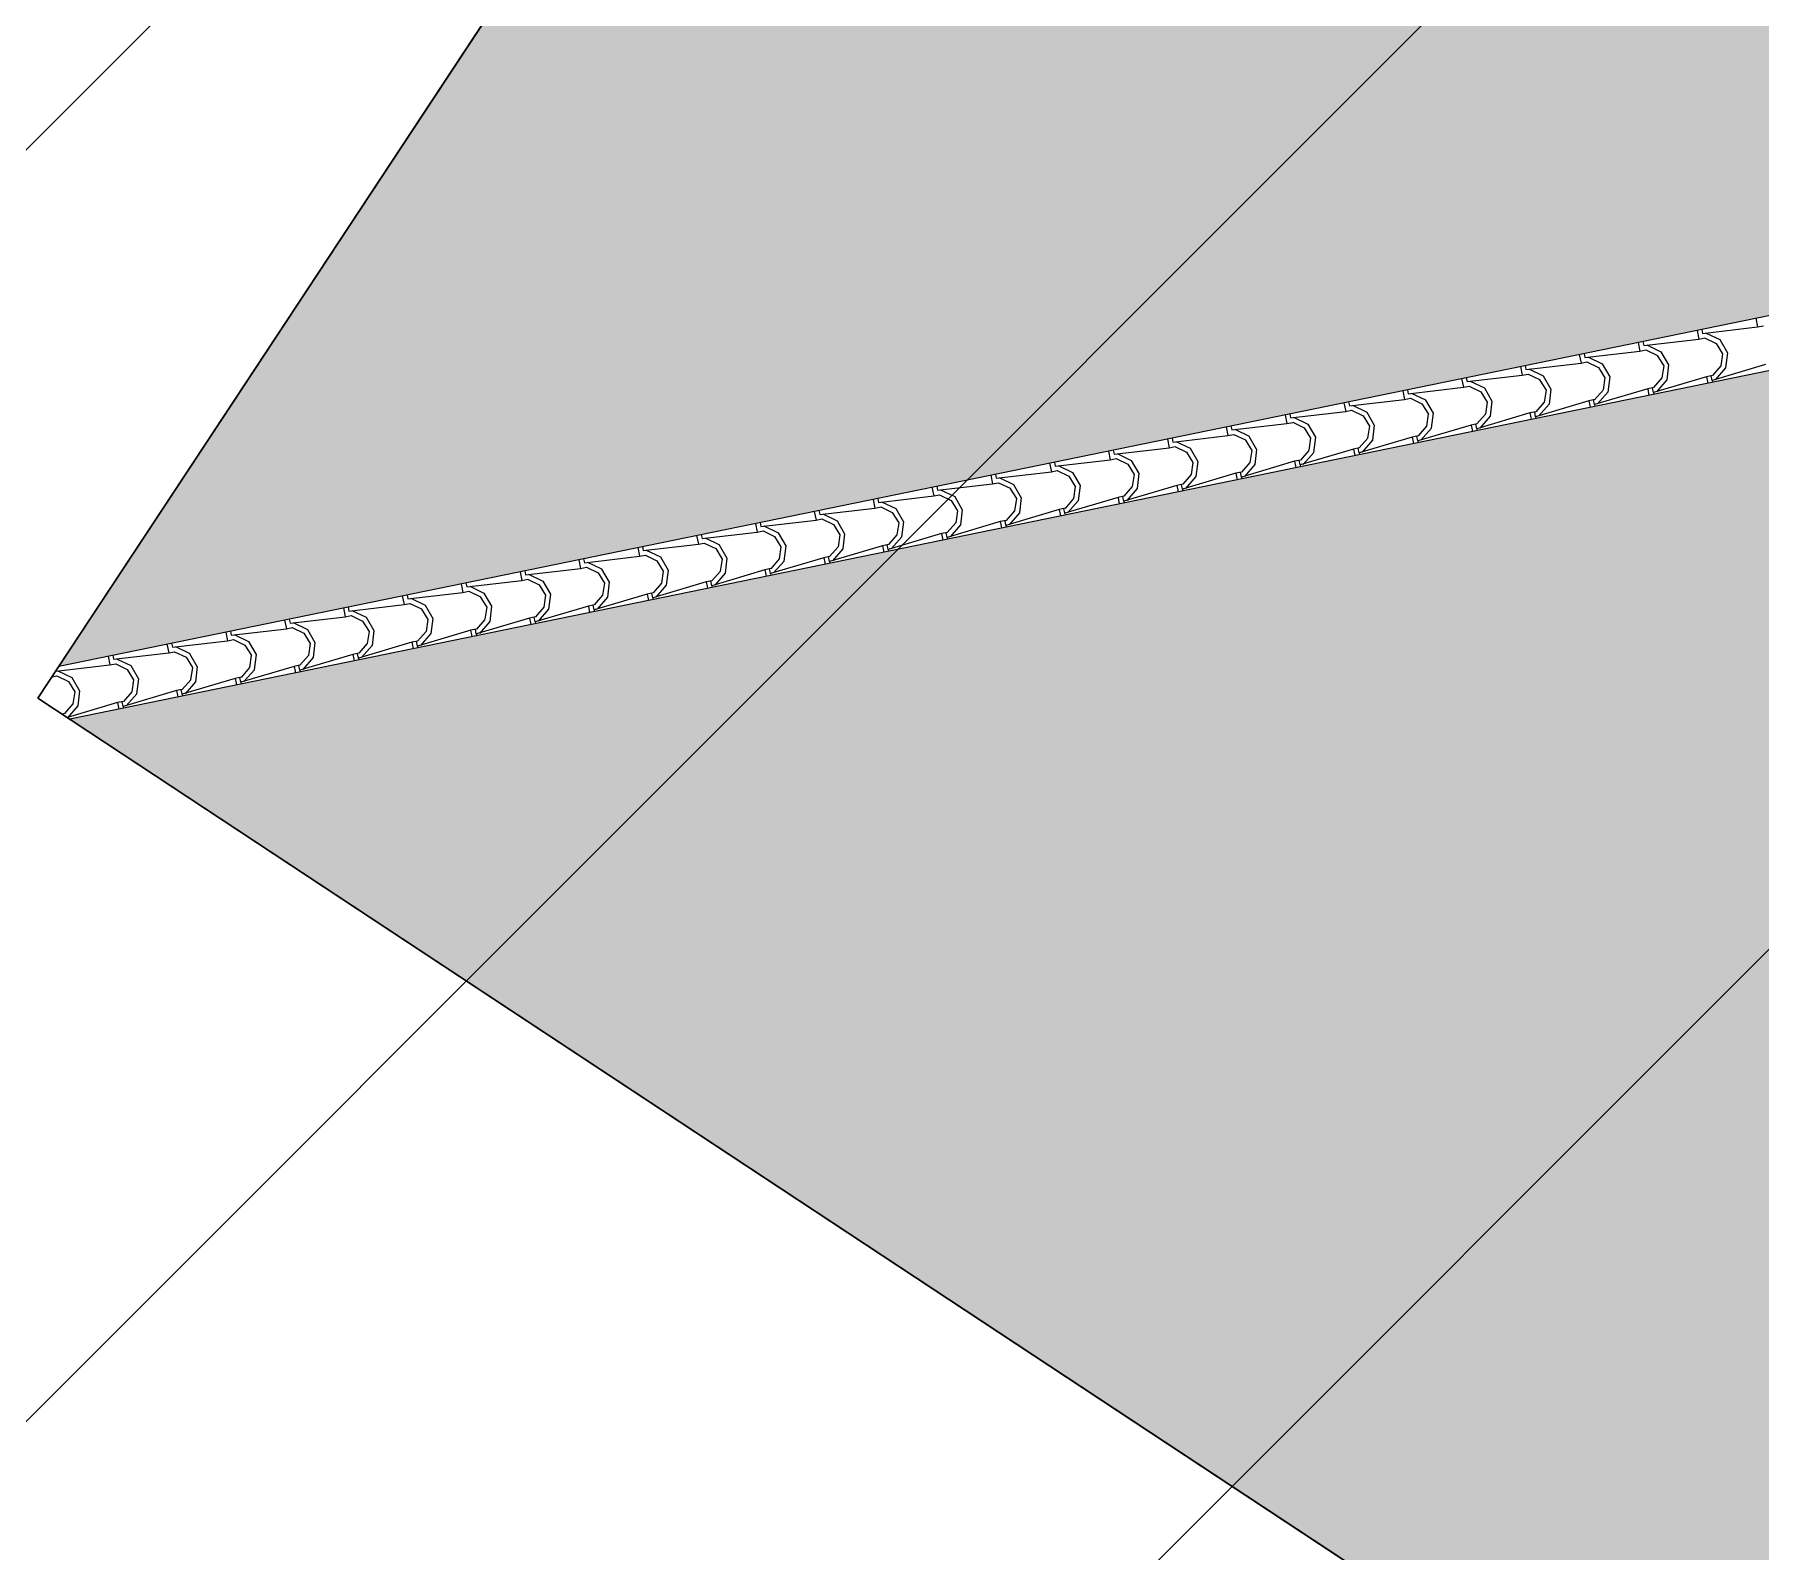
# Model space of a CAD drawing. Header units: millimetres. Extents: x 648844 to 649530, y 1246379 to 1246752.
# Drawn here: x 649063.133 to 649067.934, y 1246555.075 to 1246559.293 of the extents above; entities that cross this region are included whole.
import ezdxf

# ---------------------------------------------------------------- set-up
doc = ezdxf.new("R2010")
doc.units = ezdxf.units.MM
doc.header["$LTSCALE"] = 20
doc.header["$MEASUREMENT"] = 0
doc.layers.get('0').update_dxf_attribs({"linetype": 'CONTINUOUS'})
doc.layers.add('TECHO', color=30, linetype='CONTINUOUS')

# ---------------------------------------------------------------- blocks, each defined once
blk = doc.blocks.new('TEJA45')
at = {"layer": 'TECHO'}
for p, q in [((-0.1915910165105004, 4.238486235740897), (-0.09791931933256848, 4.350000000000019)), ((-0.1042627085960035, 4.306883349536172), (-0.09843609721495739, 4.350000000000559)), ((-0.0899236405116497, 4.309532748100789), (-0.08519737324927235, 4.344979957377539)), ((-0.08566081842469231, 4.350000000000048), (-0.08284375475943051, 4.347182936334786)), ((-0.08520690562188094, 4.344819785472112), (-0.08002669109387028, 4.350000000000122)), ((-0.0852076559721553, 4.269172403094505), (-0.1041128791895432, 4.306982768981751)), ((-0.07560361537717597, 4.278793904563692), (-0.089782529099935, 4.309514941465899)), ((-0.04491001779673809, 4.264601023314423), (-0.07563105469894538, 4.278779937037182)), ((4.973799150320701e-14, 4.278785035879814), (-0.009586078014912403, 4.269198957864852)), ((-0.3097487369831384, 4.120328765138016), (-0.2104962856374399, 4.238486274769556)), ((-0.2224212841525102, 4.188724973102381), (-0.2165133606621836, 4.232443329355096)), ((-0.2104539013465825, 4.238477996649426), (-0.2140209609375816, 4.242045056240421)), ((-0.2104539013465967, 4.238477996649419), (-0.2010012978956937, 4.229025393198516)), ((-0.208081091125905, 4.191376267011851), (-0.2033548238635277, 4.226823476288601)), ((-0.2010012978956794, 4.247930600100329), (-0.2045683574866644, 4.251497659691317)), ((-0.2033644487581583, 4.226662242335838), (-0.1915486944445277, 4.238477996649465)), ((-0.1915486944447764, 4.238477996649426), (-0.2010012978956794, 4.247930600100329)), ((3.552713678800501e-14, 4.260227204326622), (-0.1159182292588099, 4.162855751208912)), ((-0.0474162125070734, 4.250297762661354), (-0.08522657839431957, 4.269202985878742)), ((-0.003757169871668964, 4.256098248815796), (-0.0474755261243871, 4.250190325325473)), ((-0.0094850399793458, 4.269212151439515), (-0.0449322492560924, 4.264485884177141)), ((-0.2033651858509131, 4.1510146718466), (-0.222270409068301, 4.188825037733846)), ((-0.1937600241473518, 4.160637441371289), (-0.2079389378701109, 4.191358478273497)), ((-0.3191588410319568, 4.129773056964062), (-0.3227259006229417, 4.133340116555051)), ((-0.3097062375810467, 4.120320453513152), (-0.3191588410319497, 4.129773056964055)), ((-0.1159181902304027, 4.143950482081731), (-0.2340756998619469, 4.044698030736033)), ((-0.1655739437549784, 4.132140232782604), (-0.2033843096422245, 4.151045455999991)), ((-0.1630664809882632, 4.14644461454392), (-0.1937875178904704, 4.160623528266679)), ((-0.1219155463064112, 4.137939673259112), (-0.1656339025591294, 4.132031749768789)), ((-0.12764152106827, 4.151054700825238), (-0.1630887303450166, 4.146328433562864)), ((-0.1159278668375592, 4.162857169042208), (-0.1277436211511898, 4.151041414728581)), ((-0.09850234030869132, 4.145431642513337), (-0.1159278668375663, 4.162857169042212)), ((-0.1079549437595944, 4.135979039062441), (-0.1159278668375663, 4.14395196214041)), ((-0.4279064574559399, 4.002171294534961), (-0.3286540061102414, 4.120328804166501)), ((-0.3405798597090239, 4.070566596668574), (-0.3346719362186974, 4.114284952921288)), ((-0.3286114444828456, 4.120320453513148), (-0.3321785040738447, 4.123887513104144)), ((-0.328611444482874, 4.120320453513145), (-0.319158841031971, 4.110867850062242)), ((-0.3262385417402598, 4.073219785922014), (-0.3215122744778824, 4.108666995198764)), ((-0.3215219918944356, 4.108504699199564), (-0.3097062375808051, 4.120320453513191)), ((-0.3215227157296638, 4.032856940598695), (-0.3404279389470517, 4.070667306485941)), ((-0.311916432918288, 4.042480978180546), (-0.326095346641047, 4.073202015082753)), ((-0.283731675002862, 4.013982702903839), (-0.3215420408901082, 4.032887926121226)), ((-0.2812229441797882, 4.028288205773407), (-0.3119439810819955, 4.042467119496166)), ((-0.2457980021581534, 4.032897250210837), (-0.2812452114349, 4.028170982948463)), ((-0.2340854099738365, 4.044699625905938), (-0.2459011642874671, 4.032883871592311)), ((-0.2166598834449687, 4.02727409937707), (-0.2340854099738436, 4.044699625905945)), ((-0.5460641779288835, 3.884013823931728), (-0.446811726583185, 4.002171333563268)), ((-0.4587384352657722, 3.952408220232972), (-0.4528305117754456, 3.996126576485686)), ((-0.446768987619123, 4.002162910376885), (-0.450336047210115, 4.005729969967877)), ((-0.4467689876191514, 4.002162910376867), (-0.4373163841682484, 3.992710306925964)), ((-0.4443959923545009, 3.955063304833079), (-0.4396697250921235, 3.990510514109829)), ((-0.437316384168227, 4.011615513827795), (-0.440883443759212, 4.015182573418784)), ((-0.439679535030713, 3.99034715606329), (-0.4278637807170824, 4.002162910376917)), ((-0.4278637807173169, 4.002162910376889), (-0.4373163841682199, 4.011615513827792)), ((-0.2340756608334686, 4.025792761608923), (-0.3522331704650128, 3.926540310263224)), ((-0.2400739227393771, 4.019781097702669), (-0.2837922789920952, 4.013873174212346)), ((-0.2261124868958646, 4.017821495926167), (-0.2340854099738294, 4.025794419004132)), ((-0.4396802456084359, 3.914699209350832), (-0.4585854688258237, 3.952509575238079)), ((-0.4300728416892312, 3.924324514989806), (-0.4442517554119902, 3.955045551892013)), ((-0.5554739273044973, 3.893457970691514), (-0.5590409868954893, 3.89702503028251)), ((-0.5460213238535943, 3.884005367240611), (-0.5554739273044973, 3.893457970691514)), ((-0.3522331314364777, 3.907635041136153), (-0.4703906410680219, 3.808382589790455)), ((-0.401889406250767, 3.895825173025077), (-0.4396997721380131, 3.914730396242465)), ((-0.3993794073712991, 3.910131797002897), (-0.4301004442735064, 3.924310710725656)), ((-0.3582322991741123, 3.901622522145985), (-0.4019506554268304, 3.895714598655662)), ((-0.3639544832466726, 3.91473979959661), (-0.3994016925234192, 3.910013532334236)), ((-0.3522429531101139, 3.926542082769668), (-0.3640587074237445, 3.914726328456041)), ((-0.3348174265812318, 3.909116556240797), (-0.3522429531101139, 3.926542082769679)), ((-0.3442700300321349, 3.899663952789901), (-0.3522429531101068, 3.907636875867869)), ((-0.6642218984016708, 3.765856353328662), (-0.5649694470559723, 3.884013862960202)), ((-0.5768970108217957, 3.83424984380277), (-0.5709890873314691, 3.877968200055484)), ((-0.5649265307554003, 3.884005367240611), (-0.5684935903463995, 3.887572426831607)), ((-0.5649265307554145, 3.884005367240604), (-0.5554739273045115, 3.874552763789701)), ((-0.5625534429686283, 3.836906823745043), (-0.557827175706251, 3.872354033021793)), ((-0.5578370781669904, 3.872189612927016), (-0.5460213238533598, 3.884005367240643)), ((-0.5578377754871866, 3.796541478102924), (-0.5767429987045745, 3.83435184399017)), ((-0.5482292504594071, 3.806168051797403), (-0.5624081641821661, 3.836889088699611)), ((-0.5200471374986506, 3.777667643146319), (-0.5578575033858968, 3.796572866363707)), ((-0.517535870562817, 3.791975388232387), (-0.5482569074650243, 3.806154301955146)), ((-0.4821109643361083, 3.79658234898227), (-0.5175581736128549, 3.791856081719896)), ((-0.4704004962463912, 3.808384539633398), (-0.4822162505600218, 3.796568785319771)), ((-0.4529749697175092, 3.790959013104523), (-0.4704004962463841, 3.808384539633398)), ((-0.7823796188743231, 3.647698882725777), (-0.6831271675286246, 3.765856392357318)), ((-0.6950555863783023, 3.716091467368969), (-0.6891476628879758, 3.759809823621683)), ((-0.6830840738916635, 3.76584782410433), (-0.6866511334826626, 3.769414883695326)), ((-0.6830840738916919, 3.76584782410433), (-0.6736314704407889, 3.756395220653427)), ((-0.6807108935829973, 3.718750342655206), (-0.67598462632062, 3.754197551931956)), ((-0.6736314704407675, 3.775300427555241), (-0.6771985300317596, 3.778867487146229)), ((-0.6759946213032677, 3.754032069790743), (-0.6641788669896371, 3.76584782410437)), ((-0.6641788669898716, 3.765847824104334), (-0.6736314704407746, 3.775300427555237)), ((-0.4703906020396786, 3.789477320663238), (-0.5885481116712228, 3.690224869317539)), ((-0.4763906756079805, 3.783463946589425), (-0.5201090318606987, 3.777556023099102)), ((-0.4624275731684122, 3.781506409653627), (-0.4704004962463841, 3.789479332731595)), ((-0.6759953053659373, 3.678383746855019), (-0.6949005285833252, 3.716194112742265)), ((-0.6663856592299666, 3.688011588605836), (-0.6805645729527257, 3.718732625508043)), ((-0.8012416170279337, 3.64769028096806), (-0.8048086766189329, 3.651257340559059)), ((-0.7917890135770378, 3.657142884418974), (-0.7953560731680227, 3.660709944009962)), ((-0.7823364101261348, 3.647690280968064), (-0.7917890135770378, 3.657142884418967)), ((-0.5885480726426167, 3.671319600190539), (-0.7067055822741608, 3.572067148844841)), ((-0.6382048687465414, 3.659510113267562), (-0.6760152346337875, 3.678415336484949)), ((-0.6356923337535179, 3.673818979461497), (-0.6664133706557251, 3.687997893184257)), ((-0.5945490520418204, 3.665305371032865), (-0.6382674082945385, 3.659397447542542)), ((-0.6002674454250894, 3.678424898367989), (-0.635714654701836, 3.673698631105616)), ((-0.5885580393826686, 3.690226996497127), (-0.6003737936962992, 3.6784112421835)), ((-0.5711325128537865, 3.672801469968253), (-0.5885580393826544, 3.690226996497124)), ((-0.5805851163046825, 3.663348866517349), (-0.5885580393826473, 3.671321789595314)), ((-0.9005373393472667, 3.529541412122548), (-0.8012848880015682, 3.647698921754088)), ((-0.8132141619350435, 3.597933090933367), (-0.8073062384447169, 3.641651447186081)), ((-0.8012416170279621, 3.647690280968053), (-0.7917890135770591, 3.63823767751715)), ((-0.7988683441973592, 3.600593861565365), (-0.7941420769349818, 3.636041070842115)), ((-0.7941521644395451, 3.635874526654469), (-0.7823364101259145, 3.647690280968096)), ((-0.7067055432457181, 3.553161879717699), (-0.8248630528772622, 3.453909428372)), ((-0.794152835244688, 3.560226015607107), (-0.8130580584620759, 3.598036381494353)), ((-0.7845420680001425, 3.569855125413444), (-0.7987209817229015, 3.600576162315651)), ((-0.756362599994425, 3.5413525833888), (-0.7941729658816712, 3.560257806606188)), ((-0.7538487969466843, 3.555662570691752), (-0.7845698338488916, 3.569841484414511)), ((-0.7184239265140562, 3.560267447753709), (-0.7538711357908028, 3.555541180491335)), ((-0.706715582518946, 3.572069453360857), (-0.7185313368325765, 3.56025369904723)), ((-0.6892900559900497, 3.554643926831982), (-0.7067155825189246, 3.572069453360857)), ((-0.6987426594409527, 3.545191323381079), (-0.7067155825189175, 3.553164246459044)), ((-1.018695059820196, 3.411383941519318), (-0.9194426084744975, 3.529541451150859)), ((-0.9313727374915572, 3.479774714499563), (-0.9254648140012307, 3.523493070752277)), ((-0.9193991601642111, 3.529532737831794), (-0.9229662197552102, 3.533099797422789)), ((-0.9193991601642324, 3.529532737831776), (-0.9099465567133294, 3.520080134380873)), ((-0.9170257948113587, 3.482437380478231), (-0.9122995275489814, 3.517884589754981)), ((-0.9099465567133151, 3.538985341282704), (-0.9135136163043072, 3.542552400873692)), ((-0.9123097075758224, 3.517716983518195), (-0.9004939532621918, 3.529532737831822)), ((-0.9004939532624121, 3.529532737831797), (-0.9099465567133151, 3.5389853412827)), ((-0.7127074284747792, 3.547146795476419), (-0.7564257847274973, 3.541238871986096)), ((-0.9123103651234814, 3.442068284359273), (-0.9312155883408693, 3.479878650246519)), ((-0.902698476770702, 3.451698662221872), (-0.9168773904934611, 3.48241969912408)), ((-1.13685278029299, 3.293226470916263), (-1.037600328947292, 3.411383980547804)), ((-1.037556703300481, 3.41137519469552), (-1.04112376289148, 3.414942254286515)), ((-1.03755670330051, 3.411375194695516), (-1.028104099849607, 3.401922591244613)), ((-1.028104099849585, 3.420827798146426), (-1.031671159440577, 3.424394857737422)), ((-1.0304672507121, 3.399559440381921), (-1.018651496398469, 3.411375194695548)), ((-1.018651496398682, 3.41137519469552), (-1.028104099849585, 3.420827798146423)), ((-0.8248630138488267, 3.435004159244855), (-0.9430205234803708, 3.335751707899156)), ((-0.8745203312423371, 3.423195053510049), (-0.9123306971295833, 3.442100276727437)), ((-0.8720052601382022, 3.437506161921242), (-0.9027262970404095, 3.451685075644001)), ((-0.8308658049077238, 3.428988219919979), (-0.8745841611604419, 3.423080296429656)), ((-0.8365804076030514, 3.442109997139426), (-0.872027616879798, 3.437383729877052)), ((-0.8248731256552233, 3.453911910224587), (-0.8366888799688539, 3.44209615591096)), ((-0.807447599126327, 3.436486383695708), (-0.824873125655202, 3.453911910224587)), ((-0.8169002025772301, 3.427033780244813), (-0.8248731256551949, 3.435006703322777)), ((-1.049531313047822, 3.361616338067563), (-1.043623389557496, 3.405334694320278)), ((-1.030467895002218, 3.323910553111343), (-1.049373118219606, 3.361720918998589)), ((-1.035183245425607, 3.3642808993893), (-1.03045697816323, 3.39972810866605)), ((-1.020854885542022, 3.333542199031957), (-1.035033799264781, 3.364263235934164)), ((-0.9430204844519352, 3.316846438772011), (-1.061177994083479, 3.217593987426312)), ((-0.9926780624902349, 3.305037523631288), (-1.030488428377481, 3.323942746848676)), ((-0.9901617233289102, 3.319349753150352), (-1.020882760231117, 3.333528666873111)), ((-0.9547368886924801, 3.323952546525081), (-0.9901840979692267, 3.319226279262708)), ((-0.9430306687915007, 3.335754367088317), (-0.9548464231051312, 3.32393861277469)), ((-0.9256051422625973, 3.318328840559435), (-0.9430306687914722, 3.33575436708831)), ((-0.9350577457135003, 3.308876237108539), (-0.9430306687914651, 3.316849160186504)), ((-1.255010500765792, 3.175069000313204), (-1.155758049420093, 3.293226509944745)), ((-1.167689888604336, 3.243457961633766), (-1.16178196511401, 3.28717631788648)), ((-1.155714246436759, 3.293217651559246), (-1.159281306027758, 3.296784711150242)), ((-1.15571424643678, 3.293217651559239), (-1.146261642985877, 3.283765048108336)), ((-1.153340696040082, 3.24612441829856), (-1.148614428777705, 3.28157162757531)), ((-1.146261642985863, 3.30267025501016), (-1.149828702576848, 3.306237314601148)), ((-1.148624793848377, 3.281401897245647), (-1.136809039534747, 3.293217651559274)), ((-1.136809039534953, 3.29321765155925), (-1.146261642985856, 3.302670255010153)), ((-0.9490241813424802, 3.310829644363299), (-0.9927425375951984, 3.304921720872976)), ((-1.148625424880983, 3.205752821863452), (-1.167530648098371, 3.243563187750699)), ((-1.139011294312198, 3.215385735839561), (-1.153190208034957, 3.246106772741769)), ((-1.061188211927778, 3.217596823952046), (-1.073003966241409, 3.205781069638419)), ((-1.043762685398868, 3.200171297423161), (-1.06118821192775, 3.217596823952043)), ((-1.373168221238593, 3.056911529710149), (-1.273915769892895, 3.17506903934169)), ((-1.285848464160601, 3.125299585201766), (-1.279940540670275, 3.169017941454481)), ((-1.273871789573029, 3.175060108422976), (-1.277438849164021, 3.178627168013964)), ((-1.27387178957305, 3.175060108422965), (-1.264419186122147, 3.165607504972062)), ((-1.264419186122126, 3.184512711873882), (-1.267986245713111, 3.188079771464871)), ((-1.266782336984654, 3.163244354109374), (-1.254966582671024, 3.175060108423001)), ((-1.254966582671223, 3.175060108422976), (-1.264419186122126, 3.184512711873879)), ((-1.061177955054994, 3.198688718299206), (-1.179335464686538, 3.099436266953507)), ((-1.110835793738126, 3.186879993752527), (-1.148646159625372, 3.205785216969915)), ((-1.108318186520428, 3.201193344379842), (-1.139039223422635, 3.215372258102601)), ((-1.067182557776327, 3.192671068806732), (-1.110900914029045, 3.186763145316409)), ((-1.072893369780999, 3.205795095910862), (-1.108340579057746, 3.201068828648488)), ((-1.053215288849771, 3.190718693972261), (-1.061188211927742, 3.19869161705023)), ((-1.266782954759748, 3.087595090615572), (-1.285688177977136, 3.125405456502818)), ((-1.271498146654451, 3.127967937208719), (-1.266771879392074, 3.16341514648547)), ((-1.257167703082374, 3.097229272647162), (-1.271346616805133, 3.127950309549369)), ((-1.179335425658017, 3.080530997826433), (-1.297492935289561, 2.981278546480734)), ((-1.228993524985995, 3.068722463873762), (-1.266803890873241, 3.08762768709115)), ((-1.226474649713587, 3.083036935610096), (-1.257195686615795, 3.097215849332855)), ((-1.185340934209286, 3.074512493250293), (-1.229059290462004, 3.06860456975997)), ((-1.19104985087089, 3.087637645296461), (-1.226497060147636, 3.082911378034087)), ((-1.179345755064055, 3.099439280815776), (-1.191161509377686, 3.087623526502149)), ((-1.161920228535138, 3.082013754286891), (-1.179345755064013, 3.099439280815766)), ((-1.171372831986041, 3.072561150835991), (-1.179345755064013, 3.08053407391396)), ((-1.491325941711231, 2.938754059107264), (-1.392073490365533, 3.056911568738805)), ((-1.404007039717101, 3.007141208767965), (-1.398099116226774, 3.05085956502068)), ((-1.392029332709299, 3.056902565286702), (-1.395596392300298, 3.060469624877697)), ((-1.39202933270932, 3.056902565286691), (-1.382576729258417, 3.047449961835788)), ((-1.389655597268458, 3.009811456121579), (-1.384929330006081, 3.045258665398329)), ((-1.382576729258403, 3.066355168737612), (-1.386143788849395, 3.069922228328608)), ((-1.384939880120932, 3.0450868109731), (-1.373124125807301, 3.056902565286727)), ((-1.3731241258075, 3.056902565286705), (-1.382576729258403, 3.066355168737608)), ((-1.384940484638499, 2.969437359367674), (-1.403845707855886, 3.007247725254921)), ((-1.375324111853324, 2.979072809456422), (-1.389503025576083, 3.00979384635863)), ((-1.344631112904288, 2.964880526839199), (-1.375352149806496, 2.979059440561958)), ((-1.297503298200333, 2.981281737679506), (-1.309319052513963, 2.969465983365879)), ((-1.280077771671415, 2.96385621115062), (-1.29750329820029, 2.981281737679495)), ((-1.609483662184033, 2.820596588504205), (-1.510231210838334, 2.938754098135746)), ((-1.522165615273849, 2.888982832332363), (-1.516257691783522, 2.932701188585078)), ((-1.510186875845577, 2.938745022150432), (-1.513753935436576, 2.942312081741427)), ((-1.510186875845605, 2.938745022150421), (-1.500734272394702, 2.929292418699518)), ((-1.500734272394673, 2.948197625601342), (-1.504301331985666, 2.95176468519233)), ((-1.503097423257209, 2.926929267836826), (-1.491281668943579, 2.938745022150453)), ((-1.49128166894377, 2.938745022150432), (-1.500734272394673, 2.948197625601335)), ((-1.297492896261112, 2.962373277353592), (-1.415650405892656, 2.863120826007894)), ((-1.347151256233893, 2.950564933994997), (-1.384961622121139, 2.969470157212385)), ((-1.303499310642231, 2.956353917693853), (-1.347217666894949, 2.95044599420353)), ((-1.309206331958961, 2.969480194682298), (-1.344653541235708, 2.964753927419924)), ((-1.289530375122318, 2.954403607699724), (-1.297503298200283, 2.962376530777686)), ((-1.503098014517263, 2.851279628119784), (-1.522003237734651, 2.88908999400703)), ((-1.507813047882699, 2.891654975032647), (-1.503086780620322, 2.927102184309398)), ((-1.493480520623876, 2.860916346264851), (-1.507659434346635, 2.891637383167058)), ((-1.618891815530944, 2.830040082465064), (-1.622458875121929, 2.833607142056053)), ((-1.415650366864142, 2.844215556880823), (-1.533807876495686, 2.744963105535124)), ((-1.465308987481798, 2.832407404116246), (-1.503119353369044, 2.851312627333634)), ((-1.462787576094982, 2.846724118068312), (-1.493508612997189, 2.860903031791072)), ((-1.42165768707698, 2.838195342137173), (-1.465376043329698, 2.83228741864685)), ((-1.427362813048838, 2.8513227440679), (-1.462810022325584, 2.846596476805527)), ((-1.41566084133661, 2.863124194543236), (-1.427476595650241, 2.851308440229609)), ((-1.398235314807685, 2.845698668014347), (-1.41566084133656, 2.863124194543225)), ((-1.407687918258588, 2.836246064563447), (-1.41566084133656, 2.844218987641415)), ((-1.727641382656969, 2.702439117900973), (-1.628388931311271, 2.820596627532513)), ((-1.640324190830356, 2.770824455898556), (-1.634416267340029, 2.81454281215127)), ((-1.628344418981847, 2.820587479014158), (-1.631911478572839, 2.82415453860515)), ((-1.628344418981868, 2.820587479014147), (-1.618891815530965, 2.811134875563244)), ((-1.625970498497189, 2.773498493941911), (-1.621244231234812, 2.808945703218662)), ((-1.621254966393487, 2.808771724700552), (-1.609439212079856, 2.820587479014179)), ((-1.609439212080048, 2.820587479014161), (-1.618891815530951, 2.830040082465064)), ((-1.621255544396, 2.733121896871847), (-1.640160767613388, 2.770932262759093)), ((-1.611636929394813, 2.742759883074104), (-1.625815843117572, 2.773480919976311)), ((-1.580944039285683, 2.728567709297419), (-1.61166507618789, 2.742746623020178)), ((-1.533818384472887, 2.744966651406965), (-1.545634138786518, 2.733150897093338)), ((-1.516392857943956, 2.727541124878073), (-1.533818384472831, 2.744966651406948)), ((-1.845799103129757, 2.584281647297914), (-1.746546651784058, 2.702439156929454)), ((-1.758482766386621, 2.652666079466556), (-1.752574842896294, 2.696384435719271)), ((-1.74650196211811, 2.702429935877895), (-1.750069021709102, 2.70599699546889)), ((-1.746501962118138, 2.702429935877877), (-1.737049358667235, 2.692977332426974)), ((-1.744127949111437, 2.655342012852969), (-1.73940168184906, 2.69078922212972)), ((-1.737049358667214, 2.711882539328798), (-1.740616418258206, 2.715449598919786)), ((-1.739412509529764, 2.690614181564278), (-1.727596755216133, 2.702429935877905)), ((-1.727596755216311, 2.702429935877895), (-1.737049358667214, 2.711882539328798)), ((-1.533807837467243, 2.726057836407978), (-1.651965347098788, 2.62680538506228)), ((-1.583466718729717, 2.714249874237503), (-1.621277084616963, 2.73315509745489)), ((-1.539816063509036, 2.720036766580851), (-1.583534419761754, 2.714128843090528)), ((-1.545519294137819, 2.733165293453617), (-1.580966503414565, 2.728439026191243)), ((-1.525845461394859, 2.718088521427173), (-1.533818384472831, 2.726061444505142)), ((-1.739413074274765, 2.61496416562397), (-1.758318297492153, 2.652774531511216)), ((-1.729793338165379, 2.624603419882536), (-1.743972251888138, 2.655324456784744)), ((-1.855206901803498, 2.593724996192527), (-1.85877396139449, 2.597292055783516)), ((-1.845754298352588, 2.584272392741617), (-1.855206901803491, 2.59372499619252)), ((-1.651965308070309, 2.607900115935173), (-1.770122817701854, 2.508647664589475)), ((-1.701624449977587, 2.596092344358734), (-1.739434815864833, 2.614997567576122)), ((-1.699100502478018, 2.610411300527293), (-1.729821539380225, 2.624590214250052)), ((-1.657974439943793, 2.601878191024166), (-1.701692796196511, 2.595970267533843)), ((-1.6636757752268, 2.615007842839329), (-1.699122984503546, 2.610281575576956)), ((-1.651975927609165, 2.626809108270695), (-1.663791681922795, 2.614993353957068)), ((-1.634550401080226, 2.609383581741803), (-1.651975927609101, 2.626809108270681)), ((-1.644003004531122, 2.599930978290903), (-1.651975927609094, 2.607903901368879)), ((-1.963956823602409, 2.466124176695029), (-1.86470437225671, 2.58428168632657)), ((-1.876641341943376, 2.53450770303095), (-1.87073341845305, 2.578226059283665)), ((-1.864659505254387, 2.584272392741614), (-1.868226564845386, 2.587839452332609)), ((-1.864659505254409, 2.584272392741603), (-1.855206901803506, 2.5748197892907)), ((-1.86228539972555, 2.537185531764937), (-1.857559132463173, 2.572632741041687)), ((-1.857570052666041, 2.572456638428005), (-1.845754298352411, 2.584272392741632)), ((-1.857570604153551, 2.496806434376108), (-1.876475827370939, 2.534616800263354)), ((-1.847949746935555, 2.506446956690137), (-1.862128660658314, 2.537167993592345)), ((-1.81978218122547, 2.477934814479969), (-1.857592547112716, 2.496840037697357)), ((-1.817256965670367, 2.49225489175716), (-1.847978002572574, 2.506433805479919)), ((-1.781832256315774, 2.496850392225053), (-1.81727946559252, 2.492124124962679)), ((-1.770133470745442, 2.508651565134425), (-1.781949225059073, 2.496835810820798)), ((-1.752707944216503, 2.491226038605529), (-1.770133470745385, 2.508651565134411)), ((-2.082114544075353, 2.347966706091803), (-1.982862092729654, 2.466124215723344)), ((-1.994799917499641, 2.416349326598954), (-1.988891994009315, 2.460067682851669)), ((-1.982817048390658, 2.466114849605344), (-1.986384107981657, 2.469681909196343)), ((-1.982817048390686, 2.466114849605333), (-1.973364444939783, 2.45666224615443)), ((-1.980442850339919, 2.419029050675103), (-1.975716583077542, 2.454476259951853)), ((-1.973364444939762, 2.47556745305625), (-1.976931504530747, 2.479134512647239)), ((-1.975727595802319, 2.454299095291731), (-1.963911841488688, 2.466114849605358)), ((-1.963911841488859, 2.46611484960534), (-1.973364444939762, 2.475567453056243)), ((-1.770122778673361, 2.489742395462365), (-1.888280288304905, 2.390489944116666)), ((-1.776132816376737, 2.483719615467727), (-1.819851172629456, 2.477811691977404)), ((-1.762160547667406, 2.481773435154633), (-1.770133470745371, 2.489746358232598)), ((-1.975728134032288, 2.378648703128178), (-1.994633357249675, 2.416459069015424)), ((-1.966106155705724, 2.388290493497742), (-1.980285069428483, 2.419011530399949)), ((-2.091521988076039, 2.357409909919983), (-2.095089047667024, 2.360976969510965)), ((-2.082069384625136, 2.347957306469073), (-2.091521988076039, 2.357409909919976)), ((-1.888280249276434, 2.37158467498956), (-2.006437758907978, 2.272332223643861)), ((-1.937939912473368, 2.359777284601215), (-1.975750278360614, 2.378682507818603)), ((-1.935413428861061, 2.374098482986273), (-1.966134465763268, 2.388277396709032)), ((-1.894291192810599, 2.365561039911164), (-1.938009549063317, 2.359653116420841)), ((-1.899988737404293, 2.378692941610829), (-1.935435946681039, 2.373966674348456)), ((-1.888291013881719, 2.390494021998155), (-1.90010676819535, 2.378678267684528)), ((-1.870865487352773, 2.373068495469258), (-1.888291013881648, 2.390494021998133)), ((-1.880318090803677, 2.363615892018363), (-1.888291013881641, 2.371588815096327)), ((-2.200272264548296, 2.229809235488567), (-2.101019813202598, 2.347966745120107)), ((-2.112958493056141, 2.29819095016515), (-2.107050569565814, 2.341909306417865)), ((-2.100974591526935, 2.347957306469077), (-2.104541651117927, 2.351524366060072)), ((-2.100974591526956, 2.347957306469056), (-2.091521988076053, 2.338504703018152)), ((-2.098600300954161, 2.300872569586161), (-2.093874033691783, 2.336319778862912)), ((-2.093885138938596, 2.336141552155457), (-2.082069384624965, 2.347957306469084)), ((-2.093885663911045, 2.260490971880294), (-2.112790887128433, 2.298301337767541)), ((-2.084262564476674, 2.270134030307005), (-2.098441478199433, 2.300855067209213)), ((-2.056097643721252, 2.24161975472245), (-2.093908009608498, 2.260524977939838)), ((-2.053569892051748, 2.25594207421538), (-2.084290928953955, 2.270120987938139)), ((-2.018145218494176, 2.260535490996432), (-2.053592427770923, 2.255809223734058)), ((-2.006448557017997, 2.272336478861885), (-2.018264311331627, 2.260520724548257)), ((-1.989023030489044, 2.254910952332985), (-2.006448557017926, 2.272336478861867)), ((-2.318429985020934, 2.111651764885686), (-2.219177533675236, 2.229809274517226)), ((-2.231117068612647, 2.180032573731356), (-2.225209145122321, 2.223750929984071)), ((-2.219132134663198, 2.229799763332796), (-2.222699194254197, 2.233366822923792)), ((-2.219132134663234, 2.229799763332785), (-2.209679531212331, 2.220347159881882)), ((-2.216757751568522, 2.182716088496324), (-2.212031484306145, 2.218163297773074)), ((-2.209679531212309, 2.239252366783706), (-2.213246590803301, 2.242819426374698)), ((-2.212042682074873, 2.217984009019183), (-2.200226927761243, 2.22979976333281)), ((-2.200226927761406, 2.2297997633328), (-2.209679531212309, 2.239252366783703)), ((-2.006437719879585, 2.25342695451668), (-2.124595229511129, 2.154174503170982)), ((-2.012449569244438, 2.2474024643546), (-2.056167925497157, 2.241494540864277)), ((-1.998475633939947, 2.245458348882085), (-2.006448557017919, 2.253431271960061)), ((-2.212043193789803, 2.142333240632382), (-2.230948417007191, 2.180143606519628)), ((-2.20241897324761, 2.151977567116258), (-2.216597886970369, 2.182698604018466)), ((-2.337289677799475, 2.111642220196526), (-2.340856737390467, 2.115209279787518)), ((-2.327837074348579, 2.121094823647432), (-2.331404133939571, 2.124661883238428)), ((-2.318384470897676, 2.111642220196526), (-2.327837074348579, 2.121094823647429)), ((-2.124595190482559, 2.135269234043939), (-2.242752700114103, 2.03601678269824)), ((-2.17425537496915, 2.123462224843689), (-2.212065740856396, 2.142367448061076)), ((-2.171726355244928, 2.137785665445634), (-2.202447392147135, 2.151964579168393)), ((-2.130607945679202, 2.129243888797919), (-2.17432630193192, 2.123335965307596)), ((-2.136301699582702, 2.142378040382205), (-2.171748908859449, 2.137651773119831)), ((-2.124606100154274, 2.154178935725614), (-2.136421854467905, 2.142363181411987)), ((-2.107180573625321, 2.136753409196714), (-2.124606100154196, 2.154178935725589)), ((-2.116633177076217, 2.127300805745815), (-2.124606100154182, 2.13527372882378)), ((-2.436587705493885, 1.993494294282453), (-2.337335254148186, 2.111651803913993)), ((-2.349275644168912, 2.061874197299353), (-2.343367720678586, 2.105592553552068)), ((-2.337289677799504, 2.111642220196511), (-2.327837074348601, 2.102189616745608)), ((-2.33491520218265, 2.064559607408288), (-2.330188934920272, 2.100006816685038)), ((-2.320575382017786, 2.033821103923863), (-2.334754295740545, 2.06454214082607)), ((-2.330200225211151, 2.099826465882909), (-2.31838447089752, 2.111642220196536)), ((-2.242752661085667, 2.017111513571098), (-2.360910170717212, 1.9178590622254)), ((-2.330200723668554, 2.024175509384502), (-2.349105946885942, 2.061985875271748)), ((-2.292413106217069, 2.005304694964952), (-2.330223472104315, 2.02420991818234)), ((-2.289882818435615, 2.01962925667474), (-2.320603855337822, 2.033808170397499)), ((-2.254458180671243, 2.024220589767982), (-2.28990538994799, 2.019494322505608)), ((-2.242763643290552, 2.036021392589344), (-2.254579397604182, 2.024205638275717)), ((-2.225338116761591, 2.018595866060441), (-2.242763643290466, 2.036021392589316)), ((-2.234790720212494, 2.009143262609545), (-2.242763643290459, 2.017116185687509)), ((-2.554745425966679, 1.875336823679397), (-2.455492974620981, 1.993494333310938)), ((-2.467434219725661, 1.943715820863755), (-2.461526296235334, 1.987434177116469)), ((-2.455447220935753, 1.993484677060259), (-2.459014280526752, 1.997051736651255)), ((-2.455447220935774, 1.993484677060245), (-2.445994617484871, 1.984032073609342)), ((-2.453072652796898, 1.946403126319346), (-2.448346385534521, 1.981850335596096)), ((-2.44599461748485, 2.002937280511166), (-2.449561677075842, 2.006504340102154)), ((-2.448357768347428, 1.981668922746636), (-2.436542014033797, 1.993484677060263)), ((-2.436542014033947, 1.993484677060259), (-2.44599461748485, 2.002937280511162)), ((-2.248766322111251, 2.011085313241601), (-2.292484678363969, 2.005177389751278)), ((-2.44835825354734, 1.906017778136647), (-2.467263476764728, 1.943828144023893)), ((-2.438731790788353, 1.915664640732292), (-2.452910704511112, 1.946385677634499)), ((-2.672903146439467, 1.757179353076342), (-2.573650695093768, 1.875336862707883)), ((-2.573604764072023, 1.875327133923982), (-2.577171823663022, 1.878894193514977)), ((-2.573604764072044, 1.875327133923967), (-2.564152160621141, 1.865874530473064)), ((-2.564152160621127, 1.884779737374888), (-2.567719220212119, 1.88834679696588)), ((-2.566515311483705, 1.863511379610362), (-2.554699557170075, 1.875327133923989)), ((-2.554699557170224, 1.875327133923978), (-2.564152160621127, 1.884779737374881)), ((-2.360910131688769, 1.898953793098254), (-2.479067641320313, 1.799701341752556)), ((-2.410570837464959, 1.887147165086184), (-2.448381203352206, 1.906052388303571)), ((-2.408039281627133, 1.901472847904234), (-2.43876031852934, 1.915651761626993)), ((-2.366924698545105, 1.892926737685034), (-2.410643054797823, 1.887018814194711)), ((-2.372614661760217, 1.906063139153702), (-2.408061871036963, 1.901336871891328)), ((-2.360921186426829, 1.917863849453074), (-2.372736940740459, 1.906048095139447)), ((-2.343495659897862, 1.90043832292417), (-2.360921186426737, 1.917863849453049)), ((-2.352948263348765, 1.890985719473271), (-2.360921186426737, 1.898958642551243)), ((-2.585592795282174, 1.825557444429958), (-2.579684871791848, 1.869275800682672)), ((-2.566515783426098, 1.78786004688876), (-2.585421006643486, 1.825670412776006)), ((-2.571230103411139, 1.828246645230415), (-2.566503836148762, 1.863693854507165)), ((-2.556888199558905, 1.797508177540724), (-2.571067113281664, 1.828229214442931)), ((-2.479067602291835, 1.780796072625453), (-2.597225111923379, 1.681543621279754)), ((-2.528728568712815, 1.768989635207408), (-2.566538934600061, 1.787894858424796)), ((-2.526195744818651, 1.783316439133724), (-2.556916781720858, 1.797495352856483)), ((-2.490771142849198, 1.787905688539425), (-2.526218352125944, 1.783179421277051)), ((-2.479078729563106, 1.799706306316804), (-2.490894483876737, 1.787890552003176)), ((-2.461653203034139, 1.782280779787897), (-2.479078729563014, 1.799706306316772)), ((-2.471105806485035, 1.772828176336997), (-2.479078729563007, 1.780801099414965)), ((-2.791060866912261, 1.639021882473276), (-2.691808415566562, 1.757179392104817)), ((-2.703751370838674, 1.707399067996157), (-2.697843447348347, 1.751117424248871)), ((-2.691762307208286, 1.757169590787711), (-2.695329366799285, 1.760736650378707)), ((-2.691762307208322, 1.757169590787701), (-2.682309703757419, 1.747716987336798)), ((-2.689387554025622, 1.710090164139668), (-2.684661286763244, 1.745537373416418)), ((-2.68230970375739, 1.766622194238618), (-2.685876763348382, 1.770189253829606)), ((-2.684672854619983, 1.745353836474088), (-2.672857100306352, 1.757169590787715)), ((-2.672857100306487, 1.757169590787715), (-2.68230970375739, 1.766622194238618)), ((-2.485083074978945, 1.774768162128474), (-2.528801431231663, 1.768860238638151)), ((-2.684673313304828, 1.669702315640802), (-2.703578536522215, 1.707512681528048)), ((-2.675044608329848, 1.679351714349984), (-2.689223522052608, 1.710072751252191)), ((-2.597236272699384, 1.681548763180533), (-2.609052027013014, 1.669733008866906)), ((-2.579810746170402, 1.664123236651626), (-2.597236272699277, 1.681548763180501)), ((-2.909218587385205, 1.520864411870047), (-2.809966136039506, 1.639021921501588)), ((-2.821909946394939, 1.589240691564164), (-2.816002022904613, 1.632959047816879)), ((-2.809919850344563, 1.639012047651438), (-2.813486909935556, 1.64257910724243)), ((-2.809919850344592, 1.639012047651423), (-2.800467246893689, 1.62955944420052)), ((-2.800467246893668, 1.648464651102348), (-2.80403430648466, 1.65203171069334)), ((-2.80283039775626, 1.627196293337814), (-2.79101464344263, 1.639012047651441)), ((-2.791014643442765, 1.639012047651441), (-2.800467246893668, 1.648464651102344)), ((-2.597225072894851, 1.662638352152683), (-2.715382582526395, 1.563385900806985)), ((-2.646886299960748, 1.650832105328671), (-2.684696665847994, 1.669737328546059)), ((-2.644352208010176, 1.665160030363211), (-2.675073244912383, 1.67933894408597)), ((-2.603241451413716, 1.65660958657179), (-2.646959807666434, 1.650701663081467)), ((-2.608927623939977, 1.6697482379249), (-2.644374833216723, 1.665021970662526)), ((-2.589263349621298, 1.654670633200727), (-2.59723627269927, 1.662643556278695)), ((-2.802830843183607, 1.55154458439295), (-2.821736066400995, 1.589354950280196)), ((-2.807545004639749, 1.591933683051629), (-2.802818737377372, 1.627380892328379)), ((-2.793201017100024, 1.561195251157582), (-2.807379930822783, 1.591916288059789)), ((-2.715382543497967, 1.544480631679839), (-2.833540053129511, 1.445228180334141)), ((-2.76504403120866, 1.532674575449917), (-2.802854397095906, 1.551579798667305)), ((-2.762508671201701, 1.547003621592701), (-2.793229708103908, 1.56118253531546)), ((-2.721399827845751, 1.538451011015471), (-2.765118184098469, 1.532543087525148)), ((-2.727084105028048, 1.55159078731074), (-2.762531314304795, 1.546864520048366)), ((-2.715393815835661, 1.563391220044263), (-2.727209570149292, 1.551575465730636)), ((-2.697968289306679, 1.545965693515353), (-2.715393815835554, 1.563391220044231)), ((-2.707420892757582, 1.536513090064457), (-2.715393815835547, 1.544486013142421)), ((-3.027376307857843, 1.402706941267166), (-2.928123856512144, 1.520864450898706)), ((-2.940068521951446, 1.471082315130367), (-2.934160598461119, 1.514800671383082)), ((-2.928077393480834, 1.520854504515164), (-2.931644453071826, 1.524421564106159)), ((-2.928077393480862, 1.520854504515153), (-2.918624790029959, 1.51140190106425)), ((-2.92570245525399, 1.473777201962687), (-2.920976187991613, 1.509224411239437)), ((-2.918624790029938, 1.530307107966074), (-2.92219184962093, 1.533874167557062)), ((-2.920987940892537, 1.50903875020154), (-2.909172186578907, 1.520854504515167)), ((-2.909172186579035, 1.520854504515167), (-2.918624790029938, 1.53030710796607)), ((-2.920988373062372, 1.433386853145059), (-2.939893596279759, 1.471197219032305)), ((-2.911357425870584, 1.443038787966014), (-2.925536339593343, 1.473759824868221)), ((-2.880665134393212, 1.428847212822195), (-2.911386171295419, 1.443026126544954)), ((-2.833551358971938, 1.445233676907993), (-2.845367113285569, 1.433417922594366)), ((-2.81612583244295, 1.427808150379082), (-2.833551358971825, 1.445233676907957)), ((-3.145534028330495, 1.284549470664281), (-3.046281576984796, 1.402706980295822)), ((-3.058227097507704, 1.352923938698371), (-3.052319174017377, 1.396642294951086)), ((-3.046234936617104, 1.402696961378897), (-3.049801996208103, 1.406264020969893)), ((-3.04623493661714, 1.402696961378876), (-3.036782333166236, 1.393244357927973)), ((-3.036782333166215, 1.412149564829807), (-3.0403493927572, 1.415716624420792)), ((-3.039145484028815, 1.390881207065267), (-3.027329729715184, 1.402696961378894)), ((-3.027329729715305, 1.402696961378897), (-3.036782333166208, 1.4121495648298)), ((-2.833540014101025, 1.426322911207034), (-2.95169752373257, 1.327070459861336)), ((-2.883201762456515, 1.414517045571142), (-2.921012128343762, 1.433422268788529)), ((-2.839558204279591, 1.420292435458908), (-2.883276560532309, 1.414384511968585)), ((-2.845240586117015, 1.43343333669646), (-2.880687795393762, 1.428707069434086)), ((-2.825578435893853, 1.418355546928183), (-2.833551358971818, 1.426328470006148)), ((-3.039145902941115, 1.315229121897154), (-3.058051126158503, 1.3530394877844)), ((-3.043859905868239, 1.355620720873752), (-3.039133638605861, 1.391067930150502)), ((-3.029513834641143, 1.32488232477445), (-3.043692748363902, 1.355603361676657)), ((-3.154939876302478, 1.293992021693526), (-3.15850693589347, 1.297559081284522)), ((-2.951697484704127, 1.308165190734183), (-3.069854994335671, 1.208912739388484)), ((-3.00135949370442, 1.296359515692391), (-3.039169859591667, 1.315264738909779)), ((-2.998821597584737, 1.310690804051681), (-3.029542634486944, 1.32486971777444)), ((-2.957716580713459, 1.302133859902348), (-3.001434936966177, 1.296225936412025)), ((-2.963397067206891, 1.315275886082055), (-2.998844276483638, 1.310549618819682)), ((-2.951708902108216, 1.327076133771723), (-2.963524656421846, 1.315260379458095)), ((-2.93428337557922, 1.309650607242808), (-2.951708902108102, 1.327076133771691)), ((-2.943735979030116, 1.300198003791909), (-2.951708902108088, 1.308170926869881)), ((-3.263691748803296, 1.166392000061222), (-3.164439297457598, 1.284549509692763)), ((-3.176385673064452, 1.23476556226278), (-3.170477749574125, 1.278483918515494)), ((-3.164392479753374, 1.28453941824262), (-3.167959539344373, 1.288106477833619)), ((-3.16439247975341, 1.284539418242609), (-3.154939876302507, 1.275086814791706)), ((-3.16201735648248, 1.237464239784806), (-3.157291089220102, 1.272911449061557)), ((-3.157303027165092, 1.272723663928993), (-3.145487272851462, 1.28453941824262)), ((-3.145487272851575, 1.28453941824262), (-3.154939876302478, 1.293992021693523)), ((-3.157303432819873, 1.197071390649249), (-3.176208656037261, 1.234881756536495)), ((-3.147670243411703, 1.206725861582878), (-3.161849157134462, 1.237446898485086)), ((-3.116978060776262, 1.192534395281175), (-3.147699097678469, 1.206713309003934)), ((-3.069866445244493, 1.208918590635452), (-3.081682199558124, 1.197102836321825)), ((-3.052440918715497, 1.191493064106538), (-3.069866445244365, 1.20891859063541)), ((-3.381849469276368, 1.048234529457822), (-3.282597017930669, 1.166392039089363)), ((-3.294544248621207, 1.116607185827174), (-3.288636325130881, 1.160325542079889)), ((-3.282550022889659, 1.166381875106353), (-3.286117082480651, 1.169948934697345)), ((-3.28255002288968, 1.166381875106332), (-3.273097419438777, 1.156929271655429)), ((-3.280174807096721, 1.119307758695868), (-3.275448539834343, 1.154754967972618)), ((-3.273097419438756, 1.175834478557256), (-3.276664479029741, 1.179401538148245)), ((-3.27546057030137, 1.154566120792719), (-3.263644815987739, 1.166381875106346)), ((-3.263644815987853, 1.166381875106349), (-3.273097419438756, 1.175834478557253)), ((-3.069854955307193, 1.190007470261374), (-3.188012464938737, 1.090755018915676)), ((-3.119517224952311, 1.178201985813626), (-3.157327590839557, 1.197107209031014)), ((-3.075874957147306, 1.183975284345788), (-3.119593313400024, 1.178067360855465)), ((-3.081553548295865, 1.197118435467772), (-3.117000757572612, 1.192392168205398)), ((-3.061893522166393, 1.182040460655639), (-3.069866445244358, 1.190013383733604)), ((-3.275460962698638, 1.078913659401358), (-3.294366185916026, 1.116724025288605)), ((-3.265826652182639, 1.088569398392131), (-3.280005565905398, 1.119290435294339)), ((-3.391254962575026, 1.057676935420989), (-3.394822022166011, 1.061243995011978)), ((-3.381802359124123, 1.048224331970079), (-3.391254962575026, 1.057676935420982)), ((-3.188012425910266, 1.071849749788566), (-3.30616993554181, 0.9725972984428672)), ((-3.237674956200188, 1.060044455934861), (-3.275485322087434, 1.078949679152249)), ((-3.235134523969421, 1.074377986511426), (-3.265855560871628, 1.088556900234185)), ((-3.194033333579362, 1.065816708789466), (-3.237751689832081, 1.059908785299143)), ((-3.199710029384846, 1.078960984853495), (-3.235157238661593, 1.074234717591121)), ((-3.18802398838077, 1.090761047499182), (-3.199839742694401, 1.078945293185555)), ((-3.170598461851768, 1.073335520970264), (-3.188023988380642, 1.090761047499139)), ((-3.180051065302663, 1.063882917519361), (-3.188023988380642, 1.071855840597337)), ((-3.500007189749034, 0.9300770588549305), (-3.400754738403336, 1.048234568486471)), ((-3.412702824177472, 0.9984488093951853), (-3.406794900687146, 1.0421671656479)), ((-3.400707566025922, 1.048224331970076), (-3.404274625616914, 1.051791391561068)), ((-3.400707566025957, 1.048224331970065), (-3.391254962575054, 1.038771728519162)), ((-3.398332257710976, 1.001151277606926), (-3.393605990448599, 1.036598486883676)), ((-3.393618113437647, 1.036408577656445), (-3.381802359124016, 1.048224331970072)), ((-3.393618492577396, 0.9607559281534783), (-3.412523715794784, 0.9985662940407245)), ((-3.383983060952815, 0.9704129351997395), (-3.398161974675574, 1.001133972101947)), ((-3.355832687448093, 0.9418869260561102), (-3.393643053335339, 0.9607921492734981)), ((-3.353290987159291, 0.9562215777401519), (-3.384012024061498, 0.970400491462911)), ((-3.31786651047382, 0.9608035342392149), (-3.353313719750567, 0.9560772669768411)), ((-3.306181531517048, 0.9726035043629118), (-3.317997285830678, 0.9607877500492847)), ((-3.288756004988038, 0.9551779778339942), (-3.306181531516913, 0.9726035043628727)), ((-3.306169896513282, 0.9536920293157962), (-3.424327406144826, 0.8544395779700977)), ((-3.312191710014105, 0.9476581332327818), (-3.355910066266823, 0.9417502097424588)), ((-3.298208608438941, 0.9457253743830982), (-3.306181531516906, 0.9536982974610595)), ((-3.424339074653325, 0.8544459612266415), (-3.436154828966956, 0.8426302069130145)), ((-3.406913548124315, 0.8370204346977168), (-3.42433907465319, 0.8544459612265918))]:
    blk.add_line(p, q, dxfattribs=at)

msp = doc.modelspace()

# ---------------------------------------------------------------- hatches: boundary and pattern name
h = msp.add_hatch()
h.set_pattern_fill('ANSI31', color=2, scale=20, style=0)
h.set_pattern_definition([(45, (-526.4316489867633, -3378.367883687839), (-1.767766952966369, 1.767766952966369), [])])
edge = h.paths.add_edge_path()
edge.add_line((649057.8519686605, 1246574.731937029), (649143.484031076, 1246525.395827967))
edge.add_line((649021.4650291716, 1246521.520933308), (649057.8519686605, 1246574.731937029))
edge.add_line((649021.4650291716, 1246521.520933308), (649126.0130467353, 1246470.828113168))
edge.add_line((649143.484031076, 1246525.395827967), (649148.0277335674, 1246486.904175728))
h.paths.add_polyline_path([(649085.8330108997, 1246502.103295551), (649115.3070900415, 1246502.103295551), (649115.3070900415, 1246507.529080002), (649085.8330108997, 1246507.529080002)], flags=24)
at = {"layer": 'TECHO'}
h = msp.add_hatch(dxfattribs=at)
h.set_pattern_fill('SPANTILE', color=254, scale=0.2049999999999998, angle=385.7700901202396, style=0, pattern_type=2)
h.set_pattern_definition([(141.6167778377164, (649034.5508693836, 1246604.138208947), (1.94051831255974, -1.525783080433832), [0.1893117599999999, -4.543480804999997]), (236.5864778377164, (649034.4024726979, 1246604.255756146), (-0.2840061138232446, -0.05822823465483245), [0.01639999999999994, -0.1885999999999994]), (56.58647783771651, (649034.2758943851, 1246604.093670087), (0.2840061138232446, 0.05822823465483242), [0.05739999999999995, -0.1475999999999998]), (326.5864778377163, (649034.307503288, 1246604.141582895), (0.05822823465483244, -0.2840061138232445), [0.02049999999999999, -0.1844999999999999]), (146.5864778377164, (649034.3968639269, 1246604.239808994), (-0.05822823465483255, 0.2840061138232445), [0.02049999999999994, -0.1844999999999995]), (56.58647783771651, (649034.3797522092, 1246604.251097887), (0.2840061138232446, 0.05822823465483242), [0.01639999999999997, -0.1885999999999998]), (56.58647783771651, (649034.2895837591, 1246604.084638971), (0.2840061138232446, 0.05822823465483242), [0.04099999999999995, -0.1639999999999998]), (331.5561778377165, (649034.3121615469, 1246604.118862405), (2.166294229042639, -1.183551706996532), [0.1893117599999997, -4.543480804999992]), (3.890377837716349, (649034.3207174058, 1246604.113217959), (-4.37654842186959, -0.3054076650748079), [0.05412163999999989, -5.358033749999985]), (38.15157783771657, (649034.3747142423, 1246604.11689003), (0.3968948292321711, 0.2293456635186856), [0.05186130999999986, -0.5964054749999975]), (75.02137783771654, (649034.415496962, 1246604.148927036), (-0.05466102722613009, -0.4551231821701073), [0.05186130999999971, -0.5964054749999952]), (109.2825778377163, (649034.4289009336, 1246604.199026273), (-1.441439178432525, 4.143634036173489), [0.05412163999999995, -5.358033749999993]), (36.36157783771648, (649034.3683804868, 1246604.133348115), (-1.926248149919949, -1.430731749176407), [0.04150942499999979, -4.109424259999974]), (76.81137783771653, (649034.4018075875, 1246604.157958152), (0.5573079032797664, 2.333845147843643), [0.04150942499999982, -4.109424259999977]), (109.1810778377164, (649034.4112782846, 1246604.198372641), (-1.09563145635396, 3.178728809428015), [0.04387184499999992, -4.34331962499999]), (3.991877837716439, (649034.3246150052, 1246604.130294001), (-3.353412495118399, -0.2436180814794831), [0.04387184499999996, -4.343319624999995])])
h.paths.add_polyline_path([(649063.2012421584, 1246557.53625165), (649069.0807699522, 1246558.741699376), (649067.8753222267, 1246564.62122717)])
h = msp.add_hatch(dxfattribs=at)
h.set_pattern_fill('SPANTILE', color=254, scale=0.2049999999999998, angle=115.7700901202393, style=0, pattern_type=2)
h.set_pattern_definition([(231.6167778377165, (649106.5223308394, 1246511.895854009), (1.525783080433833, 1.940518312559739), [0.1893117599999995, -4.543480804999984]), (326.5864778377163, (649106.4047836411, 1246511.747457324), (0.05822823465483248, -0.2840061138232445), [0.01639999999999998, -0.1885999999999999]), (146.5864778377164, (649106.5668697002, 1246511.62087901), (-0.05822823465483246, 0.2840061138232445), [0.05739999999999988, -0.1475999999999995]), (56.58647783771651, (649106.5189568917, 1246511.652487913), (0.2840061138232445, 0.0582282346548324), [0.02049999999999998, -0.1844999999999998]), (236.5864778377164, (649106.420730794, 1246511.741848552), (-0.2840061138232445, -0.05822823465483243), [0.02049999999999994, -0.1844999999999995]), (146.5864778377164, (649106.4094419002, 1246511.724736834), (-0.05822823465483246, 0.2840061138232445), [0.01639999999999994, -0.1885999999999995]), (146.5864778377164, (649106.5759008155, 1246511.634568385), (-0.05822823465483246, 0.2840061138232445), [0.04099999999999989, -0.1639999999999996]), (61.55617783771655, (649106.5416773804, 1246511.657146172), (1.183551706996533, 2.166294229042638), [0.1893117599999992, -4.543480804999976]), (93.8903778377163, (649106.5473218276, 1246511.665702031), (0.3054076650748089, -4.376548421869589), [0.05412163999999993, -5.358033749999991]), (128.1515778377163, (649106.543649757, 1246511.719698868), (-0.2293456635186856, 0.3968948292321711), [0.05186130999999998, -0.5964054749999995]), (165.0213778377164, (649106.5116127508, 1246511.760481586), (0.4551231821701076, -0.05466102722613025), [0.05186130999999999, -0.5964054749999996]), (199.2825778377163, (649106.4615135137, 1246511.773885559), (-4.14363403617349, -1.441439178432523), [0.05412163999999995, -5.358033749999993]), (126.3615778377164, (649106.5271916727, 1246511.713365112), (1.430731749176408, -1.926248149919948), [0.04150942499999978, -4.109424259999972]), (166.8113778377164, (649106.5025816356, 1246511.746792213), (-2.333845147843644, 0.5573079032797671), [0.04150942499999992, -4.10942425999999]), (199.1810778377165, (649106.4621671465, 1246511.756262909), (-3.178728809428016, -1.095631456353958), [0.04387184499999992, -4.34331962499999]), (93.99187783771619, (649106.5302457858, 1246511.669599631), (0.2436180814794828, -3.353412495118397), [0.04387184499999996, -4.343319624999994])])
h.paths.add_polyline_path([(649071.6062267344, 1246556.985761438), (649072.820498457, 1246551.063194918), (649063.2313691677, 1246557.389308248), (649069.1539356881, 1246558.603579971)])

# ---------------------------------------------------------------- linework, layer by layer
at = {"color": 254}
msp.add_lwpolyline([(649063.1428339619, 1246557.447716442), (649067.9337304223, 1246564.709762376), (649077.6999301238, 1246558.266832654), (649072.9090336631, 1246551.004786721), (649063.142833961, 1246557.447716443)], dxfattribs=at)
at = {"layer": 'TECHO', "color": 254}
for p, q in [((649063.1428339622, 1246557.447716444), (649067.9337304231, 1246564.709762375)), ((649067.9337304214, 1246564.709762374), (649063.1428339619, 1246557.447716442)), ((649069.0807699522, 1246558.741699376), (649063.2012421584, 1246557.53625165)), ((649069.1539356881, 1246558.603579971), (649063.2313691677, 1246557.389308248)), ((649063.1428339619, 1246557.447716442), (649072.9090336631, 1246551.004786721)), ((649072.9090336625, 1246551.004786721), (649063.1428339622, 1246557.447716444))]:
    msp.add_line(p, q, dxfattribs=at)

# ---------------------------------------------------------------- block references
at = {"color": 254, "rotation": 146.5864778293404}
msp.add_blockref('TEJA45', (649065.5382821927, 1246561.07873941), dxfattribs=at)

doc.saveas('drawing.dxf')
